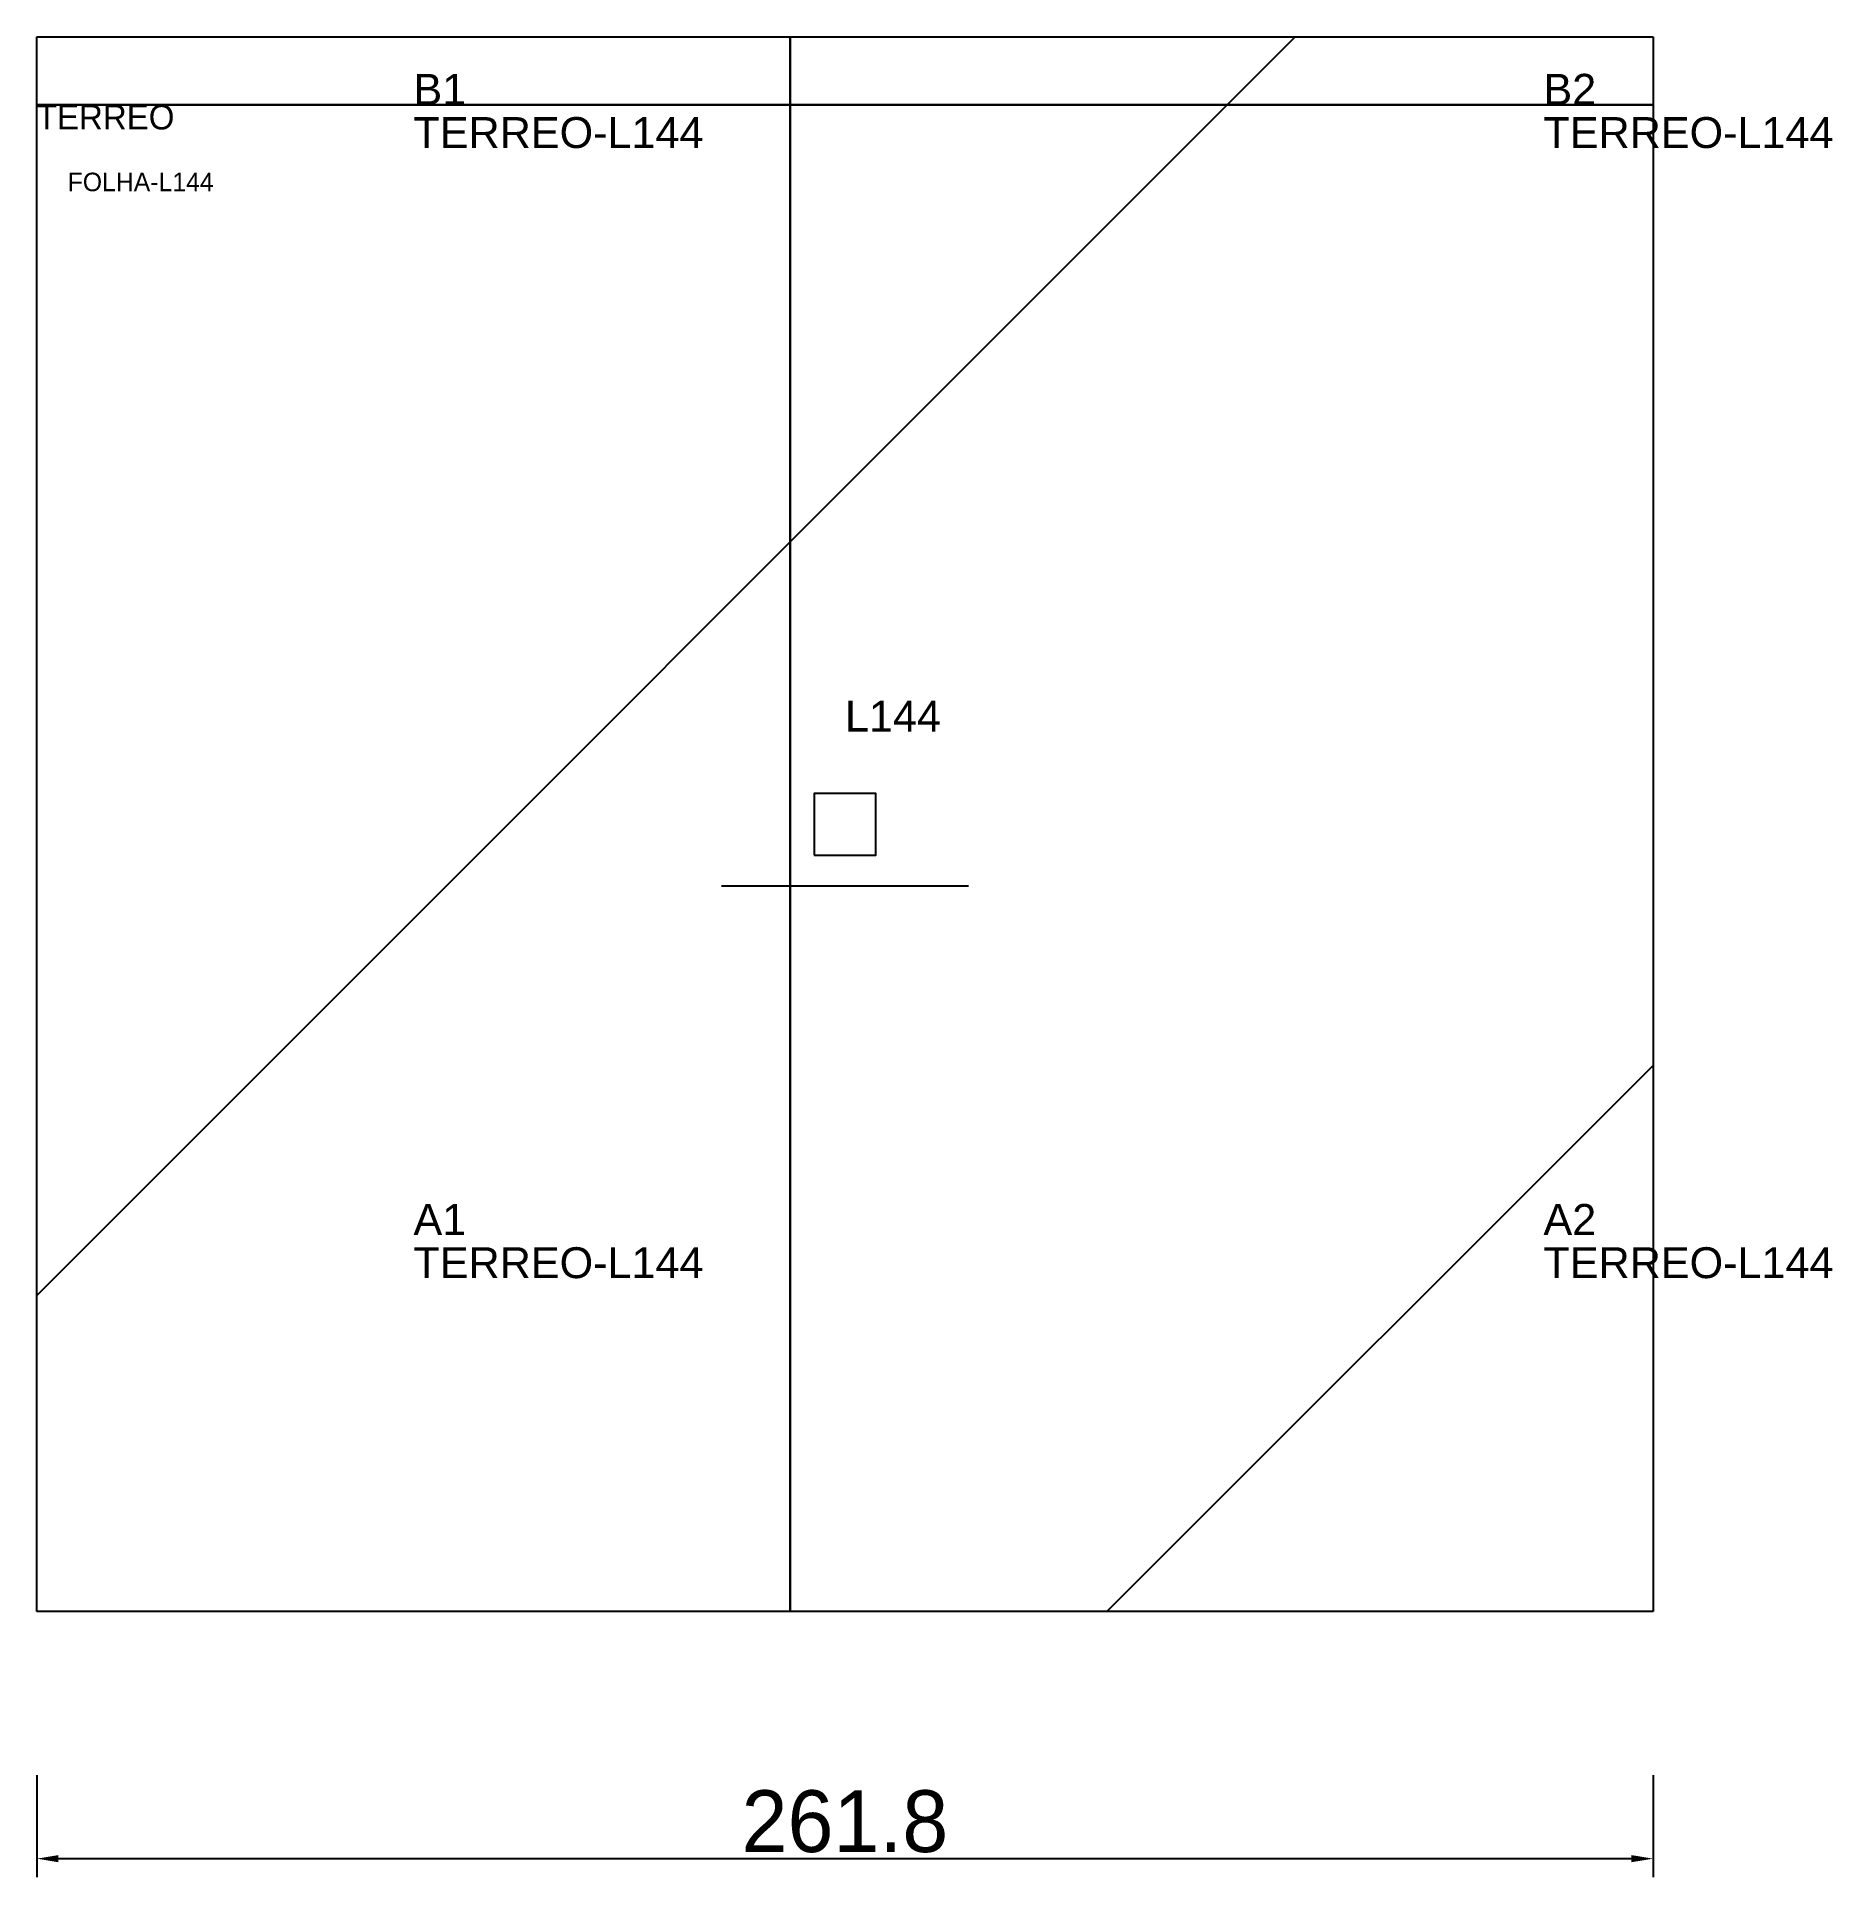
# Model space of a CAD drawing. Header units: metres. Extents: x 222 to 513, y -97 to 202.
import ezdxf

# ---------------------------------------------------------------- set-up
doc = ezdxf.new("R2010")
doc.units = ezdxf.units.M
for name, color, linetype in [('3', 3, 'CONTINUOUS'), ('AUX00', 7, 'CONTINUOUS'), ('COTA', 241, 'CONTINUOUS'), ('FOLHA', 255, 'CONTINUOUS'), ('Hachura', 251, 'CONTINUOUS'), ('NOMENCLATURA', 7, 'CONTINUOUS'), ('Nível', 160, 'CONTINUOUS'), ('Painéis', 200, 'CONTINUOUS'), ('Pilares', 5, 'CONTINUOUS'), ('SARR_2.2x7', 40, 'CONTINUOUS')]:
    doc.layers.add(name, color=color, linetype=linetype)
doc.styles.add('ARIAL', font='Arial.ttf')
doc.styles.add('STR_STANDARD', font='arial.ttf')
doc.dimstyles.new('EZ DXF', dxfattribs={"dimtxt": 10, "dimasz": 3.5, "dimexe": 3, "dimexo": 1.5, "dimgap": 1, "dimtad": 1, "dimdec": 1, "dimdsep": 46, "dimcen": 2.5, "dimazin": 3, "dimtfac": 1, "dimtmove": 0, "dimatfit": 3})

msp = doc.modelspace()

# ---------------------------------------------------------------- hatches: boundary and pattern name
at = {"layer": 'Hachura'}
h = msp.add_hatch(dxfattribs=at)
h.set_pattern_fill('ANSI31', scale=50)
h.paths.add_polyline_path([(222.2, 201.5), (483.95, 201.5), (483.95, -53.5), (222.2, -53.5)])
h = msp.add_hatch(dxfattribs=at)
h.set_pattern_fill('ANSI31', scale=50)
h.paths.add_polyline_path([(222.2, 201.5), (483.95, 201.5), (483.95, -53.5), (222.2, -53.5)])

# ---------------------------------------------------------------- linework, layer by layer
at = {"layer": '3'}
for points in [[(344.2, -53.5), (344.2, 201.5)], [(344.2, -53.5), (344.2, 201.5)], [(222.2, 190.5), (483.95, 190.5)], [(222.2, 190.5), (483.95, 190.5)]]:
    msp.add_lwpolyline(points, close=True, dxfattribs=at)
at = {"layer": 'Painéis', "color": 200}
for p, q in [((222.2, 201.5), (483.95, 201.5)), ((222.2, -53.5), (222.2, 201.5)), ((222.2, 201.5), (483.95, 201.5)), ((222.2, -53.5), (222.2, 201.5)), ((483.95, 201.5), (483.95, -53.5)), ((483.95, 201.5), (483.95, -53.5)), ((483.95, -53.5), (222.2, -53.5)), ((483.95, -53.5), (222.2, -53.5))]:
    msp.add_line(p, q, dxfattribs=at)
at = {"layer": 'Pilares'}
msp.add_lwpolyline([(348.08, 69), (358.08, 69), (358.08, 79), (348.08, 79)], close=True, dxfattribs=at)
msp.add_lwpolyline([(348.08, 69), (358.08, 69), (358.08, 79), (348.08, 79)], close=True, dxfattribs=at)
at = {"layer": 'SARR_2.2x7'}
msp.add_line((333.08, 64), (373.08, 64), dxfattribs=at)
msp.add_line((333.08, 64), (373.08, 64), dxfattribs=at)

# ---------------------------------------------------------------- texts
at = {"layer": '3', "style": 'STR_STANDARD'}
for s, p in [('B1', (283.2, 190.5)), ('B1', (283.2, 190.5)), ('B2', (466.2, 190.5)), ('B2', (466.2, 190.5)), ('A1', (283.2, 7.5)), ('A1', (283.2, 7.5)), ('A2', (466.2, 7.5)), ('A2', (466.2, 7.5))]:
    msp.add_text(s, height=5, dxfattribs=at).set_placement(p)
at = {"layer": 'AUX00', "style": 'STR_STANDARD'}
for p in [(283.2, 183.5), (283.2, 183.5), (466.2, 183.5), (466.2, 183.5), (283.2, 0.5), (283.2, 0.5), (466.2, 0.5), (466.2, 0.5)]:
    msp.add_text('TERREO-L144', height=5, dxfattribs=at).set_placement(p)
at = {"layer": 'FOLHA'}
msp.add_text('FOLHA-L144', height=3, dxfattribs=at).set_placement((227.2, 176.5))
msp.add_text('FOLHA-L144', height=3, dxfattribs=at).set_placement((227.2, 176.5))
at = {"layer": 'NOMENCLATURA', "insert": (353.08, 94), "char_height": 5, "attachment_point": 1, "style": 'ARIAL'}
msp.add_mtext('L144', dxfattribs=at)
msp.add_mtext('L144', dxfattribs=at)
at = {"layer": 'Nível'}
msp.add_text('TERREO', height=4, dxfattribs=at).set_placement((222.2, 186.5))
msp.add_text('TERREO', height=4, dxfattribs=at).set_placement((222.2, 186.5))

# ---------------------------------------------------------------- dimensions: what is measured, and where the dimension line sits
at = {"layer": 'COTA'}
msp.add_linear_dim(base=(222.2, -93.50009497), p1=(222.2, -78.50009497), p2=(483.95, -78.50009497), dimstyle='EZ DXF', dxfattribs=at).render()
msp.add_linear_dim(base=(222.2, -93.50009497), p1=(222.2, -78.50009497), p2=(483.95, -78.50009497), dimstyle='EZ DXF', dxfattribs=at).render()

doc.saveas('drawing.dxf')
